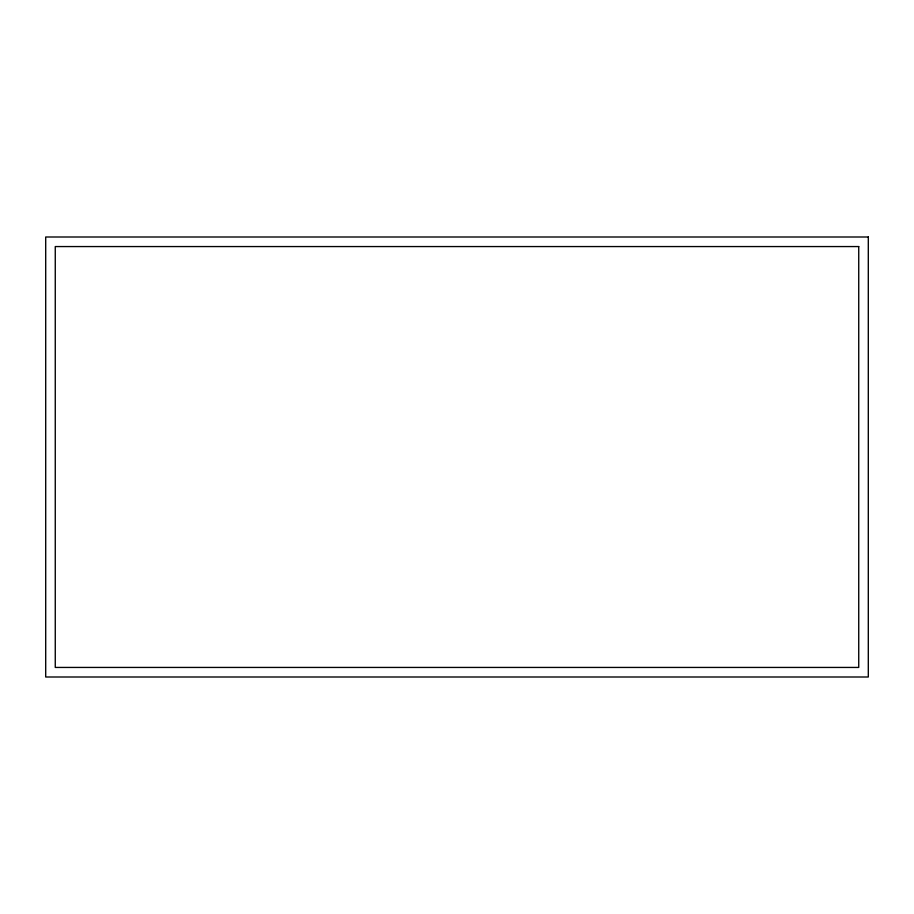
<?xml version="1.0" encoding="UTF-8"?>
<svg xmlns="http://www.w3.org/2000/svg" width="914" height="914" viewBox="0 0 914 914"><rect width="100%" height="100%" fill="white"/><g stroke="black" fill="none" stroke-linecap="round" stroke-linejoin="round"><path stroke-width="1.37" d="M868.3 237L45.7 237L45.7 677L868.3 677L868.3 237M858.737 246.563L55.263 246.563L55.263 667.437L858.737 667.437L858.737 246.563"/></g></svg>
